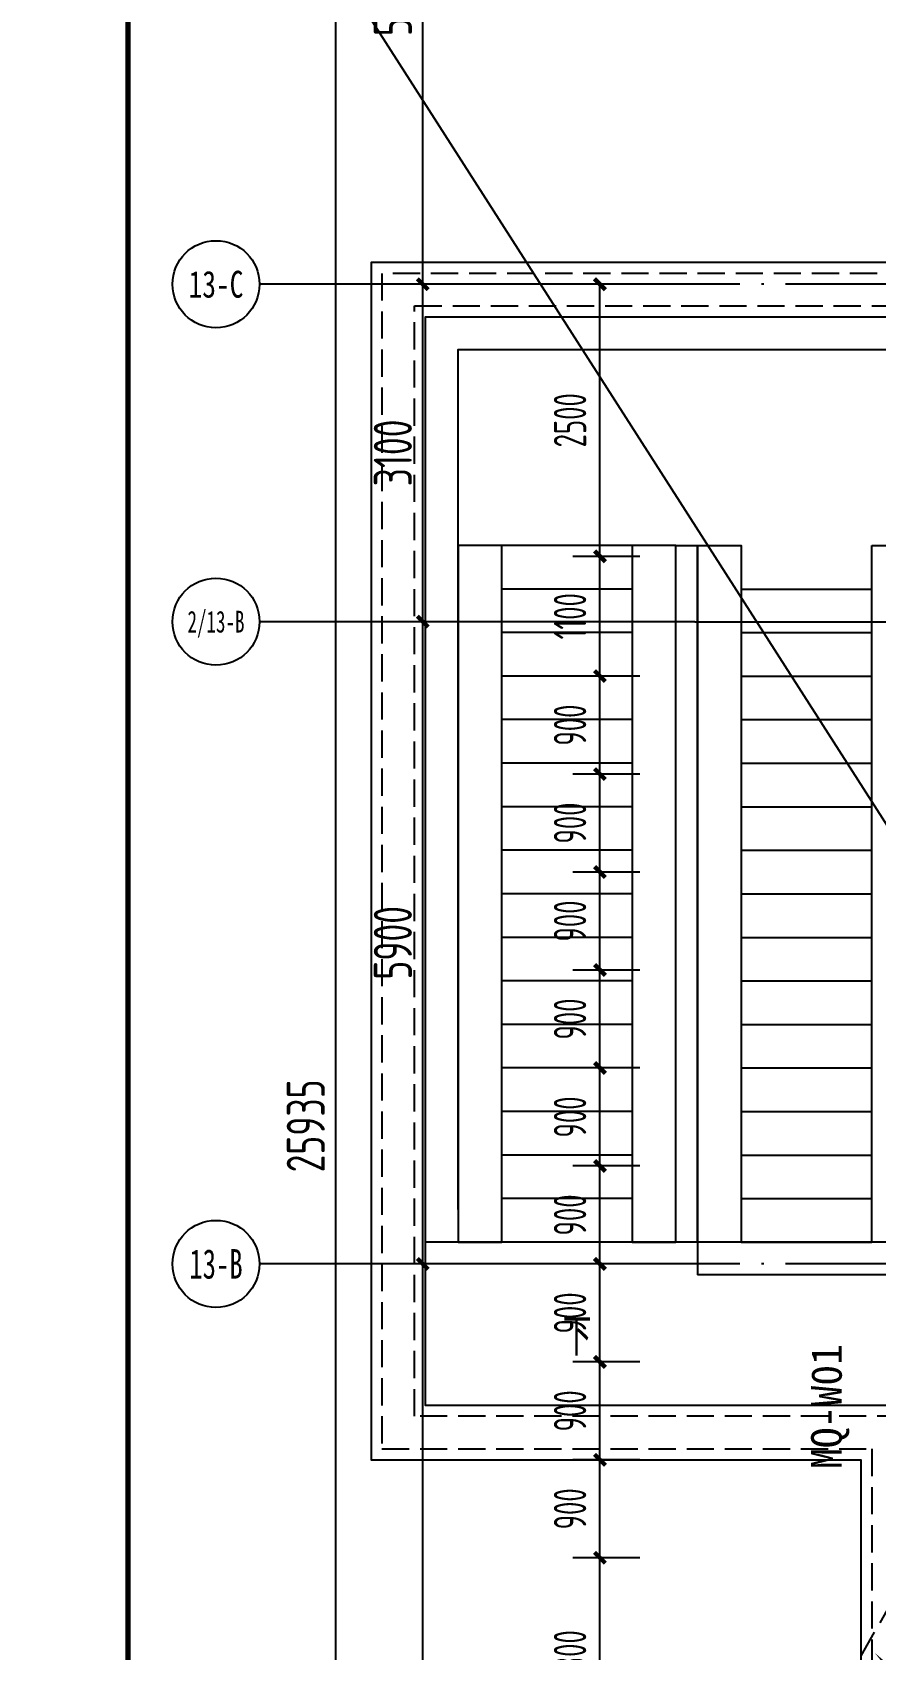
# Model space of a CAD drawing. Extents: x -228436 to 200315, y -41539 to 163917.
# Drawn here: x -9013 to -1264, y 5456 to 20314 of the extents above; entities that cross this region are included whole.
import ezdxf
from ezdxf.enums import TextEntityAlignment as Align

# ---------------------------------------------------------------- set-up
doc = ezdxf.new("R2010")
doc.units = 0
doc.header["$LTSCALE"] = 1000
doc.header["$MEASUREMENT"] = 0
for name, pattern in [('13#楼幕墙$0$DASH', [0.35, 0.25, -0.1]), ('X-104 13#平面$0$ACAD_ISO05W100', [34, 24, -3, 0.5, -3, 0.5, -3]), ('X-104 13#平面$0$DASH', [0.35, 0.25, -0.1]), ('X-104 13#平面$0$DOTE', [2.42, 2, -0.2, 0.02, -0.2])]:
    doc.linetypes.add(name, pattern=pattern)
for name, color, linetype in [('01-标注_尺寸', 124, 'Continuous'), ('13#楼幕墙$0$A-C_玻璃幕墙', 140, 'Continuous'), ('13#楼幕墙$0$A-C_窗', 140, 'Continuous'), ('AXIS_TEXT', 7, 'Continuous'), ('X-104 13#平面$0$01-标注_符号', 200, 'Continuous'), ('X-104 13#平面$0$01-标注_轴线坐标', 132, 'Continuous'), ('X-104 13#平面$0$02-TEXT_标注', 130, 'Continuous'), ('X-104 13#平面$0$02-TEXT_轴号', 7, 'Continuous'), ('X-104 13#平面$0$A-E_电梯', 171, 'Continuous'), ('X-104 13#平面$0$A-O_散水', 134, 'Continuous'), ('X-104 13#平面$0$A-TECH_结构', 21, 'Continuous'), ('X-104 13#平面$0$A_AXIS-轴线', 36, 'X-104 13#平面$0$DOTE')]:
    doc.layers.add(name, color=color, linetype=linetype)
doc.layers.add('X-104 13#平面$0$DIM_MODI', color=6, linetype='Continuous', plot=False)
doc.styles.add('_TCH_DIM_T3', font='ros1.shx', dxfattribs={"width": 0.705882, "bigfont": 'jd.shx'})
doc.styles.add('COMPLEX', font='COMPLEX')
doc.styles.add('X-104 13#平面$0$_TCH_AXIS', font='STXIHEI_0.TTF', dxfattribs={"width": 0.75})
doc.styles.add('X-104 13#平面$0$_TCH_DIM', font='ros1.shx', dxfattribs={"width": 0.8, "bigfont": 'jd.shx'})
doc.styles.add('X-104 13#平面$0$_TCH_DIM_T3', font='ros1.shx', dxfattribs={"width": 0.8, "bigfont": 'jd.shx'})
doc.dimstyles.new('_TCH_ARCH&&100', dxfattribs={"dimtxt": 297.5, "dimasz": 100, "dimexe": 250, "dimexo": 300, "dimgap": 126.25, "dimtad": 1, "dimdec": 0, "dimzin": 0, "dimdsep": 46, "dimtxsty": '_TCH_DIM_T3', "dimblk": 'ARCHTICK', "dimcen": 0.09, "dimclrt": 7, "dimazin": 2, "dimtfac": 1, "dimtdec": 0, "dimtix": 1, "dimtmove": 2, "dimatfit": 3, "dimfxl": 0, "dimtolj": 1, "dimtzin": 0, "dimarcsym": 0})
doc.dimstyles.new('X-104 13#平面$0$_TCH_ARCH&&100', dxfattribs={"dimtxt": 350, "dimasz": 100, "dimexe": 250, "dimexo": 300, "dimgap": 100, "dimtad": 1, "dimdec": 0, "dimzin": 0, "dimdsep": 46, "dimtxsty": 'X-104 13#平面$0$_TCH_DIM_T3', "dimblk": 'X-104 13#平面$0$_ArchTick', "dimcen": 0.09, "dimclrt": 7, "dimazin": 2, "dimtfac": 1, "dimtdec": 0, "dimtix": 1, "dimtmove": 2, "dimatfit": 3, "dimfxl": 0, "dimtolj": 1, "dimtzin": 0, "dimarcsym": 0})

# ---------------------------------------------------------------- blocks, each defined once
blk = doc.blocks.new('图框-A1')
at = {"const_width": 0.5}
blk.add_lwpolyline([(766, 584), (25, 584), (25, 10), (766, 10)], close=True, dxfattribs=at)
blk = doc.blocks.new('_AXISO')
blk.add_circle((0, 0), 0.5)
at = {"layer": 'AXIS_TEXT', "style": 'COMPLEX', "width": 1.041667}
blk.add_attdef('A', text='', height=0.56, dxfattribs=at).set_placement((-0.25, -0.28), (0.25, -0.28), align=Align.FIT)
blk = doc.blocks.new('X-104 13#平面$0$_ArchTick')
at = {"color": 0, "linetype": 'ByBlock', "const_width": 0.4}
blk.add_lwpolyline([(-0.5, -0.5), (0.5, 0.5)], dxfattribs=at)
blk = doc.blocks.new('*D735')
at = {"layer": 'Defpoints', "color": 0, "transparency": 16777216}
for p in [(-6225, 23235), (-2925, 23235), (-2925, -2700)]:
    blk.add_point(p, dxfattribs=at)
at = {"layer": 'X-104 13#平面$0$01-标注_轴线坐标', "color": 0, "lineweight": -2, "transparency": 16777216}
for p, q in [((-3225, 23235), (-6475, 23235)), ((-6225, -2700), (-6225, 23235)), ((-3225, -2700), (-6475, -2700))]:
    blk.add_line(p, q, dxfattribs=at)
at = {"layer": 'X-104 13#平面$0$01-标注_轴线坐标', "color": 0, "lineweight": -2, "transparency": 16777216, "xscale": 100, "yscale": 100, "zscale": 100}
for p, rotation in [((-6225, 23235), 90), ((-6225, -2700), 270)]:
    blk.add_blockref('X-104 13#平面$0$_ArchTick', p, dxfattribs=dict(at, rotation=rotation))
at = {"layer": 'X-104 13#平面$0$01-标注_轴线坐标', "color": 7, "transparency": 16777216, "insert": (-6500, 10268), "char_height": 350, "attachment_point": 5, "rotation": 90, "style": 'X-104 13#平面$0$_TCH_DIM_T3'}
blk.add_mtext('\\A1;25935', dxfattribs=at)
blk = doc.blocks.new('*D737')
at = {"layer": 'Defpoints', "color": 0, "transparency": 16777216}
for p in [(-5425, 9000), (-2925, 9000), (-2925, 0)]:
    blk.add_point(p, dxfattribs=at)
at = {"layer": 'X-104 13#平面$0$01-标注_轴线坐标', "color": 0, "lineweight": -2, "transparency": 16777216}
for p, q in [((-3225, 9000), (-5675, 9000)), ((-5425, 0), (-5425, 9000)), ((-3225, 0), (-5675, 0))]:
    blk.add_line(p, q, dxfattribs=at)
at = {"layer": 'X-104 13#平面$0$01-标注_轴线坐标', "color": 0, "lineweight": -2, "transparency": 16777216, "xscale": 100, "yscale": 100, "zscale": 100}
for p, rotation in [((-5425, 9000), 90), ((-5425, 0), 270)]:
    blk.add_blockref('X-104 13#平面$0$_ArchTick', p, dxfattribs=dict(at, rotation=rotation))
at = {"layer": 'X-104 13#平面$0$01-标注_轴线坐标', "color": 7, "transparency": 16777216, "insert": (-5700, 4500), "char_height": 350, "attachment_point": 5, "rotation": 90, "style": 'X-104 13#平面$0$_TCH_DIM_T3'}
blk.add_mtext('\\A1;9000', dxfattribs=at)
blk = doc.blocks.new('*D738')
at = {"layer": 'Defpoints', "color": 0, "transparency": 16777216}
for p in [(-5425, 14900), (-2925, 14900), (-2925, 9000)]:
    blk.add_point(p, dxfattribs=at)
at = {"layer": 'X-104 13#平面$0$01-标注_轴线坐标', "color": 0, "lineweight": -2, "transparency": 16777216}
for p, q in [((-3225, 14900), (-5675, 14900)), ((-5425, 9000), (-5425, 14900)), ((-3225, 9000), (-5675, 9000))]:
    blk.add_line(p, q, dxfattribs=at)
at = {"layer": 'X-104 13#平面$0$01-标注_轴线坐标', "color": 0, "lineweight": -2, "transparency": 16777216, "xscale": 100, "yscale": 100, "zscale": 100}
for p, rotation in [((-5425, 14900), 90), ((-5425, 9000), 270)]:
    blk.add_blockref('X-104 13#平面$0$_ArchTick', p, dxfattribs=dict(at, rotation=rotation))
at = {"layer": 'X-104 13#平面$0$01-标注_轴线坐标', "color": 7, "transparency": 16777216, "insert": (-5700, 11950), "char_height": 350, "attachment_point": 5, "rotation": 90, "style": 'X-104 13#平面$0$_TCH_DIM_T3'}
blk.add_mtext('\\A1;5900', dxfattribs=at)
blk = doc.blocks.new('*D739')
at = {"layer": 'Defpoints', "color": 0, "transparency": 16777216}
for p in [(-5425, 18000), (-2925, 18000), (-2925, 14900)]:
    blk.add_point(p, dxfattribs=at)
at = {"layer": 'X-104 13#平面$0$01-标注_轴线坐标', "color": 0, "lineweight": -2, "transparency": 16777216}
for p, q in [((-3225, 18000), (-5675, 18000)), ((-5425, 14900), (-5425, 18000)), ((-3225, 14900), (-5675, 14900))]:
    blk.add_line(p, q, dxfattribs=at)
at = {"layer": 'X-104 13#平面$0$01-标注_轴线坐标', "color": 0, "lineweight": -2, "transparency": 16777216, "xscale": 100, "yscale": 100, "zscale": 100}
for p, rotation in [((-5425, 18000), 90), ((-5425, 14900), 270)]:
    blk.add_blockref('X-104 13#平面$0$_ArchTick', p, dxfattribs=dict(at, rotation=rotation))
at = {"layer": 'X-104 13#平面$0$01-标注_轴线坐标', "color": 7, "transparency": 16777216, "insert": (-5700, 16450), "char_height": 350, "attachment_point": 5, "rotation": 90, "style": 'X-104 13#平面$0$_TCH_DIM_T3'}
blk.add_mtext('\\A1;3100', dxfattribs=at)
blk = doc.blocks.new('*D740')
at = {"layer": 'Defpoints', "color": 0, "transparency": 16777216}
for p in [(-5425, 23235), (-2925, 23235), (-2925, 18000)]:
    blk.add_point(p, dxfattribs=at)
at = {"layer": 'X-104 13#平面$0$01-标注_轴线坐标', "color": 0, "lineweight": -2, "transparency": 16777216}
for p, q in [((-3225, 23235), (-5675, 23235)), ((-5425, 18000), (-5425, 23235)), ((-3225, 18000), (-5675, 18000))]:
    blk.add_line(p, q, dxfattribs=at)
at = {"layer": 'X-104 13#平面$0$01-标注_轴线坐标', "color": 0, "lineweight": -2, "transparency": 16777216, "xscale": 100, "yscale": 100, "zscale": 100}
for p, rotation in [((-5425, 23235), 90), ((-5425, 18000), 270)]:
    blk.add_blockref('X-104 13#平面$0$_ArchTick', p, dxfattribs=dict(at, rotation=rotation))
at = {"layer": 'X-104 13#平面$0$01-标注_轴线坐标', "color": 7, "transparency": 16777216, "insert": (-5700, 20618), "char_height": 350, "attachment_point": 5, "rotation": 90, "style": 'X-104 13#平面$0$_TCH_DIM_T3'}
blk.add_mtext('\\A1;5235', dxfattribs=at)
blk = doc.blocks.new('13#楼幕墙$0$A$C62EA228A')
at = {"linetype": '13#楼幕墙$0$DASH'}
blk.add_lwpolyline([(10, -300), (-860, -797), (-1730, -300)], dxfattribs=at)
at = {"layer": '13#楼幕墙$0$A-C_玻璃幕墙', "color": 1}
blk.add_lwpolyline([(-889, -674, 0, 25, 0), (-792, -580, 0, 0, 0), (-890, -456, 25, 0, 0), (-786, -374, 0, 0, 0)], format="xyseb", dxfattribs=at)
blk = doc.blocks.new('13#楼幕墙')
at = {"layer": '13#楼幕墙$0$A-C_窗', "rotation": 270}
blk.add_blockref('13#楼幕墙$0$A$C62EA228A', (-600, 4540), dxfattribs=at)
blk = doc.blocks.new('_ArchTick')
at = {"color": 0, "linetype": 'ByBlock', "const_width": 0.4}
blk.add_lwpolyline([(-0.5, -0.5), (0.5, 0.5)], dxfattribs=at)
blk = doc.blocks.new('*D190')
at = {"layer": '01-标注_尺寸', "color": 0, "lineweight": -2, "transparency": 16777216}
for p, q in [((-3431, 6300), (-4047, 6300)), ((-3797, 4500), (-3797, 6300)), ((-3431, 4500), (-4047, 4500))]:
    blk.add_line(p, q, dxfattribs=at)
at = {"layer": 'Defpoints', "color": 0, "transparency": 16777216}
for p in [(-3797, 6300), (-3131, 6300), (-3131, 4500)]:
    blk.add_point(p, dxfattribs=at)
at = {"layer": '01-标注_尺寸', "color": 0, "lineweight": -2, "transparency": 16777216, "xscale": 100, "yscale": 100, "zscale": 100}
for p, rotation in [((-3797, 6300), 90), ((-3797, 4500), 270)]:
    blk.add_blockref('_ArchTick', p, dxfattribs=dict(at, rotation=rotation))
at = {"layer": '01-标注_尺寸', "color": 7, "transparency": 16777216, "insert": (-4072, 5400), "char_height": 297.5, "attachment_point": 5, "rotation": 90, "style": '_TCH_DIM_T3'}
blk.add_mtext('\\A1;1800', dxfattribs=at)
blk = doc.blocks.new('*D191')
at = {"layer": '01-标注_尺寸', "color": 0, "lineweight": -2, "transparency": 16777216}
for p, q in [((-3431, 7200), (-4047, 7200)), ((-3797, 6300), (-3797, 7200)), ((-3431, 6300), (-4047, 6300))]:
    blk.add_line(p, q, dxfattribs=at)
at = {"layer": 'Defpoints', "color": 0, "transparency": 16777216}
for p in [(-3797, 7200), (-3131, 7200), (-3131, 6300)]:
    blk.add_point(p, dxfattribs=at)
at = {"layer": '01-标注_尺寸', "color": 0, "lineweight": -2, "transparency": 16777216, "xscale": 100, "yscale": 100, "zscale": 100}
for p, rotation in [((-3797, 7200), 90), ((-3797, 6300), 270)]:
    blk.add_blockref('_ArchTick', p, dxfattribs=dict(at, rotation=rotation))
at = {"layer": '01-标注_尺寸', "color": 7, "transparency": 16777216, "insert": (-4072, 6750), "char_height": 297.5, "attachment_point": 5, "rotation": 90, "style": '_TCH_DIM_T3'}
blk.add_mtext('\\A1;900', dxfattribs=at)
blk = doc.blocks.new('*D192')
at = {"layer": '01-标注_尺寸', "color": 0, "lineweight": -2, "transparency": 16777216}
for p, q in [((-3431, 8100), (-4047, 8100)), ((-3797, 7200), (-3797, 8100)), ((-3431, 7200), (-4047, 7200))]:
    blk.add_line(p, q, dxfattribs=at)
at = {"layer": 'Defpoints', "color": 0, "transparency": 16777216}
for p in [(-3797, 8100), (-3131, 8100), (-3131, 7200)]:
    blk.add_point(p, dxfattribs=at)
at = {"layer": '01-标注_尺寸', "color": 0, "lineweight": -2, "transparency": 16777216, "xscale": 100, "yscale": 100, "zscale": 100}
for p, rotation in [((-3797, 8100), 90), ((-3797, 7200), 270)]:
    blk.add_blockref('_ArchTick', p, dxfattribs=dict(at, rotation=rotation))
at = {"layer": '01-标注_尺寸', "color": 7, "transparency": 16777216, "insert": (-4072, 7650), "char_height": 297.5, "attachment_point": 5, "rotation": 90, "style": '_TCH_DIM_T3'}
blk.add_mtext('\\A1;900', dxfattribs=at)
blk = doc.blocks.new('*D193')
at = {"layer": '01-标注_尺寸', "color": 0, "lineweight": -2, "transparency": 16777216}
for p, q in [((-3431, 9000), (-4047, 9000)), ((-3797, 8100), (-3797, 9000)), ((-3431, 8100), (-4047, 8100))]:
    blk.add_line(p, q, dxfattribs=at)
at = {"layer": 'Defpoints', "color": 0, "transparency": 16777216}
for p in [(-3797, 9000), (-3131, 9000), (-3131, 8100)]:
    blk.add_point(p, dxfattribs=at)
at = {"layer": '01-标注_尺寸', "color": 0, "lineweight": -2, "transparency": 16777216, "xscale": 100, "yscale": 100, "zscale": 100}
for p, rotation in [((-3797, 9000), 90), ((-3797, 8100), 270)]:
    blk.add_blockref('_ArchTick', p, dxfattribs=dict(at, rotation=rotation))
at = {"layer": '01-标注_尺寸', "color": 7, "transparency": 16777216, "insert": (-4072, 8550), "char_height": 297.5, "attachment_point": 5, "rotation": 90, "style": '_TCH_DIM_T3'}
blk.add_mtext('\\A1;900', dxfattribs=at)
blk = doc.blocks.new('*D194')
at = {"layer": '01-标注_尺寸', "color": 0, "lineweight": -2, "transparency": 16777216}
for p, q in [((-3431, 9900), (-4047, 9900)), ((-3797, 9000), (-3797, 9900)), ((-3431, 9000), (-4047, 9000))]:
    blk.add_line(p, q, dxfattribs=at)
at = {"layer": 'Defpoints', "color": 0, "transparency": 16777216}
for p in [(-3797, 9900), (-3131, 9900), (-3131, 9000)]:
    blk.add_point(p, dxfattribs=at)
at = {"layer": '01-标注_尺寸', "color": 0, "lineweight": -2, "transparency": 16777216, "xscale": 100, "yscale": 100, "zscale": 100}
for p, rotation in [((-3797, 9900), 90), ((-3797, 9000), 270)]:
    blk.add_blockref('_ArchTick', p, dxfattribs=dict(at, rotation=rotation))
at = {"layer": '01-标注_尺寸', "color": 7, "transparency": 16777216, "insert": (-4072, 9450), "char_height": 297.5, "attachment_point": 5, "rotation": 90, "style": '_TCH_DIM_T3'}
blk.add_mtext('\\A1;900', dxfattribs=at)
blk = doc.blocks.new('*D195')
at = {"layer": '01-标注_尺寸', "color": 0, "lineweight": -2, "transparency": 16777216}
for p, q in [((-3431, 10800), (-4047, 10800)), ((-3797, 9900), (-3797, 10800)), ((-3431, 9900), (-4047, 9900))]:
    blk.add_line(p, q, dxfattribs=at)
at = {"layer": 'Defpoints', "color": 0, "transparency": 16777216}
for p in [(-3797, 10800), (-3131, 10800), (-3131, 9900)]:
    blk.add_point(p, dxfattribs=at)
at = {"layer": '01-标注_尺寸', "color": 0, "lineweight": -2, "transparency": 16777216, "xscale": 100, "yscale": 100, "zscale": 100}
for p, rotation in [((-3797, 10800), 90), ((-3797, 9900), 270)]:
    blk.add_blockref('_ArchTick', p, dxfattribs=dict(at, rotation=rotation))
at = {"layer": '01-标注_尺寸', "color": 7, "transparency": 16777216, "insert": (-4072, 10350), "char_height": 297.5, "attachment_point": 5, "rotation": 90, "style": '_TCH_DIM_T3'}
blk.add_mtext('\\A1;900', dxfattribs=at)
blk = doc.blocks.new('*D196')
at = {"layer": '01-标注_尺寸', "color": 0, "lineweight": -2, "transparency": 16777216}
for p, q in [((-3431, 11700), (-4047, 11700)), ((-3797, 10800), (-3797, 11700)), ((-3431, 10800), (-4047, 10800))]:
    blk.add_line(p, q, dxfattribs=at)
at = {"layer": 'Defpoints', "color": 0, "transparency": 16777216}
for p in [(-3797, 11700), (-3131, 11700), (-3131, 10800)]:
    blk.add_point(p, dxfattribs=at)
at = {"layer": '01-标注_尺寸', "color": 0, "lineweight": -2, "transparency": 16777216, "xscale": 100, "yscale": 100, "zscale": 100}
for p, rotation in [((-3797, 11700), 90), ((-3797, 10800), 270)]:
    blk.add_blockref('_ArchTick', p, dxfattribs=dict(at, rotation=rotation))
at = {"layer": '01-标注_尺寸', "color": 7, "transparency": 16777216, "insert": (-4072, 11250), "char_height": 297.5, "attachment_point": 5, "rotation": 90, "style": '_TCH_DIM_T3'}
blk.add_mtext('\\A1;900', dxfattribs=at)
blk = doc.blocks.new('*D197')
at = {"layer": '01-标注_尺寸', "color": 0, "lineweight": -2, "transparency": 16777216}
for p, q in [((-3431, 12600), (-4047, 12600)), ((-3797, 11700), (-3797, 12600)), ((-3431, 11700), (-4047, 11700))]:
    blk.add_line(p, q, dxfattribs=at)
at = {"layer": 'Defpoints', "color": 0, "transparency": 16777216}
for p in [(-3797, 12600), (-3131, 12600), (-3131, 11700)]:
    blk.add_point(p, dxfattribs=at)
at = {"layer": '01-标注_尺寸', "color": 0, "lineweight": -2, "transparency": 16777216, "xscale": 100, "yscale": 100, "zscale": 100}
for p, rotation in [((-3797, 12600), 90), ((-3797, 11700), 270)]:
    blk.add_blockref('_ArchTick', p, dxfattribs=dict(at, rotation=rotation))
at = {"layer": '01-标注_尺寸', "color": 7, "transparency": 16777216, "insert": (-4072, 12150), "char_height": 297.5, "attachment_point": 5, "rotation": 90, "style": '_TCH_DIM_T3'}
blk.add_mtext('\\A1;900', dxfattribs=at)
blk = doc.blocks.new('*D198')
at = {"layer": '01-标注_尺寸', "color": 0, "lineweight": -2, "transparency": 16777216}
for p, q in [((-3431, 13500), (-4047, 13500)), ((-3797, 12600), (-3797, 13500)), ((-3431, 12600), (-4047, 12600))]:
    blk.add_line(p, q, dxfattribs=at)
at = {"layer": 'Defpoints', "color": 0, "transparency": 16777216}
for p in [(-3797, 13500), (-3131, 13500), (-3131, 12600)]:
    blk.add_point(p, dxfattribs=at)
at = {"layer": '01-标注_尺寸', "color": 0, "lineweight": -2, "transparency": 16777216, "xscale": 100, "yscale": 100, "zscale": 100}
for p, rotation in [((-3797, 13500), 90), ((-3797, 12600), 270)]:
    blk.add_blockref('_ArchTick', p, dxfattribs=dict(at, rotation=rotation))
at = {"layer": '01-标注_尺寸', "color": 7, "transparency": 16777216, "insert": (-4072, 13050), "char_height": 297.5, "attachment_point": 5, "rotation": 90, "style": '_TCH_DIM_T3'}
blk.add_mtext('\\A1;900', dxfattribs=at)
blk = doc.blocks.new('*D199')
at = {"layer": '01-标注_尺寸', "color": 0, "lineweight": -2, "transparency": 16777216}
for p, q in [((-3431, 14400), (-4047, 14400)), ((-3797, 13500), (-3797, 14400)), ((-3431, 13500), (-4047, 13500))]:
    blk.add_line(p, q, dxfattribs=at)
at = {"layer": 'Defpoints', "color": 0, "transparency": 16777216}
for p in [(-3797, 14400), (-3131, 14400), (-3131, 13500)]:
    blk.add_point(p, dxfattribs=at)
at = {"layer": '01-标注_尺寸', "color": 0, "lineweight": -2, "transparency": 16777216, "xscale": 100, "yscale": 100, "zscale": 100}
for p, rotation in [((-3797, 14400), 90), ((-3797, 13500), 270)]:
    blk.add_blockref('_ArchTick', p, dxfattribs=dict(at, rotation=rotation))
at = {"layer": '01-标注_尺寸', "color": 7, "transparency": 16777216, "insert": (-4072, 13950), "char_height": 297.5, "attachment_point": 5, "rotation": 90, "style": '_TCH_DIM_T3'}
blk.add_mtext('\\A1;900', dxfattribs=at)
blk = doc.blocks.new('*D200')
at = {"layer": '01-标注_尺寸', "color": 0, "lineweight": -2, "transparency": 16777216}
for p, q in [((-3431, 15500), (-4047, 15500)), ((-3797, 14400), (-3797, 15500)), ((-3431, 14400), (-4047, 14400))]:
    blk.add_line(p, q, dxfattribs=at)
at = {"layer": 'Defpoints', "color": 0, "transparency": 16777216}
for p in [(-3797, 15500), (-3131, 15500), (-3131, 14400)]:
    blk.add_point(p, dxfattribs=at)
at = {"layer": '01-标注_尺寸', "color": 0, "lineweight": -2, "transparency": 16777216, "xscale": 100, "yscale": 100, "zscale": 100}
for p, rotation in [((-3797, 15500), 90), ((-3797, 14400), 270)]:
    blk.add_blockref('_ArchTick', p, dxfattribs=dict(at, rotation=rotation))
at = {"layer": '01-标注_尺寸', "color": 7, "transparency": 16777216, "insert": (-4072, 14950), "char_height": 297.5, "attachment_point": 5, "rotation": 90, "style": '_TCH_DIM_T3'}
blk.add_mtext('\\A1;1100', dxfattribs=at)
blk = doc.blocks.new('*D201')
at = {"layer": '01-标注_尺寸', "color": 0, "lineweight": -2, "transparency": 16777216}
for p, q in [((-3431, 18000), (-4047, 18000)), ((-3797, 15500), (-3797, 18000)), ((-3431, 15500), (-4047, 15500))]:
    blk.add_line(p, q, dxfattribs=at)
at = {"layer": 'Defpoints', "color": 0, "transparency": 16777216}
for p in [(-3797, 18000), (-3131, 18000), (-3131, 15500)]:
    blk.add_point(p, dxfattribs=at)
at = {"layer": '01-标注_尺寸', "color": 0, "lineweight": -2, "transparency": 16777216, "xscale": 100, "yscale": 100, "zscale": 100}
for p, rotation in [((-3797, 18000), 90), ((-3797, 15500), 270)]:
    blk.add_blockref('_ArchTick', p, dxfattribs=dict(at, rotation=rotation))
at = {"layer": '01-标注_尺寸', "color": 7, "transparency": 16777216, "insert": (-4072, 16750), "char_height": 297.5, "attachment_point": 5, "rotation": 90, "style": '_TCH_DIM_T3'}
blk.add_mtext('\\A1;2500', dxfattribs=at)
blk = doc.blocks.new('X-104 13#平面$0$轴网')
at = {"layer": 'X-104 13#平面$0$01-标注_轴线坐标'}
for p, q in [((-2925, 18000), (-6925, 18000)), ((-2925, 14900), (-6925, 14900)), ((-2925, 9000), (-6925, 9000))]:
    blk.add_line(p, q, dxfattribs=at)
at = {"layer": 'X-104 13#平面$0$A_AXIS-轴线', "linetype": 'X-104 13#平面$0$DOTE'}
for p, q in [((60408.4, 18000), (-2925, 18000)), ((60408.4, 9000), (-2925, 9000))]:
    blk.add_line(p, q, dxfattribs=at)
at = {"layer": 'X-104 13#平面$0$01-标注_轴线坐标'}
ref = blk.add_blockref('_AXISO', (-7325, 18000), dxfattribs=dict(at, xscale=800, yscale=800, zscale=800))
ref.add_attrib('A', '13-C', dxfattribs={"layer": 'X-104 13#平面$0$02-TEXT_轴号', "height": 246.19, "style": 'X-104 13#平面$0$_TCH_AXIS', "width": 0.90321}).set_placement((-7576.5, 17876.9), (-7073.5, 17876.9), align=Align.FIT)
ref = blk.add_blockref('_AXISO', (-7325, 14900), dxfattribs=dict(at, xscale=800, yscale=800, zscale=800))
ref.add_attrib('A', '2/13-B', dxfattribs={"layer": 'X-104 13#平面$0$02-TEXT_轴号', "height": 199.24, "style": 'X-104 13#平面$0$_TCH_AXIS', "width": 0.870646}).set_placement((-7586.7, 14800.4), (-7063.3, 14800.4), align=Align.FIT)
ref = blk.add_blockref('_AXISO', (-7325, 9000), dxfattribs=dict(at, xscale=800, yscale=800, zscale=800))
ref.add_attrib('A', '13-B', dxfattribs={"layer": 'X-104 13#平面$0$02-TEXT_轴号', "height": 271, "style": 'X-104 13#平面$0$_TCH_AXIS', "width": 0.894301}).set_placement((-7570, 8864.5), (-7080, 8864.5), align=Align.FIT)
for p1, p2, distance, picture, middle in [((-2925, -2700), (-2925, 23235.1), 3300, '*D735', (-6500, 10267.5)), ((-2925, 18000), (-2925, 23235.1), 2500, '*D740', (-5700, 20617.5)), ((-2925, 14900), (-2925, 18000), 2500, '*D739', (-5700, 16450)), ((-2925, 9000), (-2925, 14900), 2500, '*D738', (-5700, 11950)), ((-2925, 0), (-2925, 9000), 2500, '*D737', (-5700, 4500))]:
    dim = blk.add_aligned_dim(p1=p1, p2=p2, distance=distance, dimstyle='X-104 13#平面$0$_TCH_ARCH&&100', dxfattribs=at)
    dim.commit()
    dim.dimension.update_dxf_attribs({"geometry": picture, "text_midpoint": middle})
blk = doc.blocks.new('X-104 13#平面')
at = {"layer": 'X-104 13#平面$0$01-标注_符号'}
blk.add_lwpolyline([(-4026.7, 8612.7, 0, 0, 0), (-4026.7, 16643.3, 0, 0, 0), (-1900, 16643.3, 0, 0, 0), (-1900, 10300, 80, 0, 0), (-1900, 10000, 0, 0, 0)], format="xyseb", dxfattribs=at)
at = {"layer": 'X-104 13#平面$0$A-E_电梯'}
for p, q in [((-5400, 17700), (-600, 17700)), ((-5400, 9200), (-5400, 17700)), ((-3500, 15600), (-4700, 15600)), ((-3500, 15200), (-4700, 15200)), ((-2500, 15200), (-1300, 15200)), ((-3500, 14800), (-4700, 14800)), ((-2500, 14800), (-1300, 14800)), ((-3500, 14400), (-4700, 14400)), ((-2500, 14400), (-1300, 14400)), ((-3500, 14000), (-4700, 14000)), ((-2500, 14000), (-1300, 14000)), ((-3500, 13600), (-4700, 13600)), ((-2500, 13600), (-1300, 13600)), ((-3500, 13200), (-4700, 13200)), ((-2500, 13200), (-1300, 13200)), ((-3500, 12800), (-4700, 12800)), ((-2500, 12800), (-1300, 12800)), ((-3500, 12400), (-4700, 12400)), ((-2500, 12400), (-1300, 12400)), ((-3500, 12000), (-4700, 12000)), ((-2500, 12000), (-1300, 12000)), ((-3500, 11600), (-4700, 11600)), ((-2500, 11600), (-1300, 11600)), ((-3500, 11200), (-4700, 11200)), ((-2500, 11200), (-1300, 11200)), ((-3500, 10800), (-4700, 10800)), ((-2500, 10800), (-1300, 10800)), ((-3500, 10400), (-4700, 10400)), ((-2500, 10400), (-1300, 10400)), ((-3500, 10000), (-4700, 10000)), ((-2500, 10000), (-1300, 10000)), ((-3500, 9600), (-4700, 9600)), ((-2500, 9600), (-1300, 9600)), ((-600, 9200), (-5400, 9200)), ((-3500, 9200), (-4700, 9200)), ((-2900, 9200), (-2900, 8900)), ((-2500, 9200), (-1300, 9200)), ((-600, 8900), (-2900, 8900))]:
    blk.add_line(p, q, dxfattribs=at)
blk.add_lwpolyline([(-5100, 9500), (-5100, 17400), (-900, 17400), (-900, 9500)], dxfattribs=at)
for points in [[(-4700, 15600), (-5100, 15600), (-5100, 9200), (-4700, 9200)], [(-3100, 15600), (-3500, 15600), (-3500, 9200), (-3100, 9200)], [(-2900, 9200), (-3100, 9200), (-3100, 15600), (-2900, 15600)], [(-2900, 15600), (-2500, 15600), (-2500, 9200), (-2900, 9200)], [(-1300, 15600), (-900, 15600), (-900, 9200), (-1300, 9200)]]:
    blk.add_lwpolyline(points, close=True, dxfattribs=at)
at = {"layer": 'X-104 13#平面$0$A-O_散水'}
blk.add_lwpolyline([(1400, -2200), (1400, -1700), (-900, -1700), (-900, 7700), (-5400, 7700), (-5400, 17700), (-600, 17700), (-600, 15500), (4492.6, 15500), (12500, 10200), (14300, 10200), (14300, 10700), (12650.5, 10700), (4643.1, 16000), (-100, 16000), (-100, 18200), (-5900, 18200), (-5900, 7200), (-1400, 7200), (-1400, -2200)], close=True, dxfattribs=at)
at = {"layer": 'X-104 13#平面$0$A-O_散水', "linetype": 'X-104 13#平面$0$DASH'}
blk.add_lwpolyline([(1300, -2100), (1300, -1800), (-1000, -1800), (-1000, 7600), (-5500, 7600), (-5500, 17800), (-500, 17800), (-500, 15600), (4522.7, 15600), (12530.1, 10300), (14300, 10300), (14300, 10600), (12620.4, 10600), (4613, 15900), (-200, 15900), (-200, 18100), (-5800, 18100), (-5800, 7300), (-1300, 7300), (-1300, -2100)], close=True, dxfattribs=at)
at = {"layer": 'X-104 13#平面$0$A_AXIS-轴线', "linetype": 'X-104 13#平面$0$DOTE'}
blk.add_line((-2925, 14900), (8000, 14900), dxfattribs=at)
at = {"layer": 'X-104 13#平面$0$DIM_MODI'}
blk.add_line((914.9, 9787.2), (-29996.3, 58074.9), dxfattribs=at)
at = {"xscale": 100, "yscale": 100, "zscale": 100}
blk.add_blockref('图框-A1', (-10634.5, -20285.2), dxfattribs=at)
blk.add_blockref('X-104 13#平面$0$轴网', (0, 0))
at = {"layer": 'X-104 13#平面$0$A-TECH_结构'}
blk.add_blockref('13#楼幕墙', (0, 0), dxfattribs=at)
at = {"layer": 'X-104 13#平面$0$02-TEXT_标注', "style": 'X-104 13#平面$0$_TCH_DIM', "width": 0.8}
blk.add_text('下', height=347.3, dxfattribs=at).set_placement((-4138.5, 8157.7))
at = {"layer": 'X-104 13#平面$0$02-TEXT_标注', "linetype": 'X-104 13#平面$0$ACAD_ISO05W100', "style": 'X-104 13#平面$0$_TCH_AXIS'}
blk.add_text('MQ-W01', height=281.25, rotation=90, dxfattribs=at).set_placement((-1575.1, 7115.9))

msp = doc.modelspace()

# ---------------------------------------------------------------- block references
msp.add_blockref('X-104 13#平面', (0, 0))

# ---------------------------------------------------------------- dimensions: what is measured, and where the dimension line sits
at = {"layer": '01-标注_尺寸'}
for p1, p2, picture, middle in [((-3131.2, 15500), (-3131.2, 18000), '*D201', (-4071.6, 16750)), ((-3131.2, 14400), (-3131.2, 15500), '*D200', (-4071.6, 14950)), ((-3131.2, 13500), (-3131.2, 14400), '*D199', (-4071.6, 13950)), ((-3131.2, 12600), (-3131.2, 13500), '*D198', (-4071.6, 13050)), ((-3131.2, 11700), (-3131.2, 12600), '*D197', (-4071.6, 12150)), ((-3131.2, 10800), (-3131.2, 11700), '*D196', (-4071.6, 11250)), ((-3131.2, 9900), (-3131.2, 10800), '*D195', (-4071.6, 10350)), ((-3131.2, 9000), (-3131.2, 9900), '*D194', (-4071.6, 9450)), ((-3131.2, 8100), (-3131.2, 9000), '*D193', (-4071.6, 8550)), ((-3131.2, 7200), (-3131.2, 8100), '*D192', (-4071.6, 7650)), ((-3131.2, 6300), (-3131.2, 7200), '*D191', (-4071.6, 6750)), ((-3131.2, 4500), (-3131.2, 6300), '*D190', (-4071.6, 5400))]:
    dim = msp.add_aligned_dim(p1=p1, p2=p2, distance=665.5, dimstyle='_TCH_ARCH&&100', dxfattribs=at)
    dim.commit()
    dim.dimension.update_dxf_attribs({"geometry": picture, "text_midpoint": middle})

doc.saveas('drawing.dxf')
